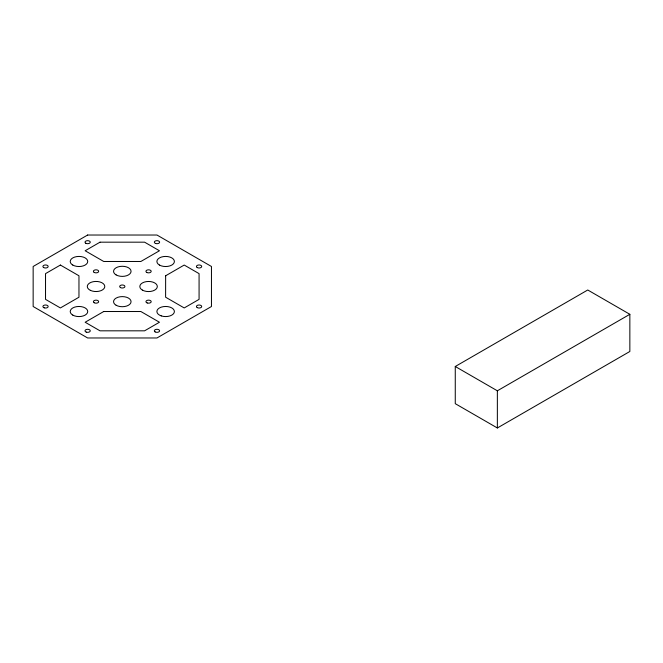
<?xml version="1.0" encoding="UTF-8"?>
<svg xmlns="http://www.w3.org/2000/svg" width="663" height="663" viewBox="0 0 663 663"><rect width="100%" height="100%" fill="white"/><g stroke="black" fill="none" stroke-linecap="round" stroke-linejoin="round"><path stroke-width="0.99" d="M455.266 366.49L587.75 289.996L629.85 314.303L629.85 351.481L497.358 427.975L455.266 403.668L455.266 366.49L497.358 390.797L629.85 314.303M497.358 390.797L497.358 427.975M165.642 275.775L165.609 297.206L184.215 307.947L199.074 299.369L199.074 273.628L184.215 265.051L165.642 275.775M87.632 235.025L33.15 266.485L33.15 306.513L87.632 337.973L156.974 337.973L211.456 306.513L211.456 266.485L156.974 235.025L87.632 235.025M60.391 265.051L45.532 273.628L45.532 299.369L60.391 307.947L78.963 297.223L78.963 275.775L60.391 265.051M100.014 242.177L85.154 250.755L103.726 261.479L140.871 261.479L159.452 250.755L144.592 242.177L100.014 242.177M103.726 311.519L85.154 322.243L100.014 330.82L144.592 330.82L159.452 322.243L140.871 311.519L103.726 311.519M72.773 265.051A8.752 5.055 0 0 0 87.425 262.788A8.752 5.055 0 0 0 76.701 256.598A8.752 5.055 0 0 0 72.773 265.051M159.452 265.051A8.752 5.055 0 0 0 174.096 262.788A8.752 5.055 0 0 0 163.371 256.598A8.752 5.055 0 0 0 159.452 265.051M161.258 315.895A8.752 5.055 0 0 0 174.394 311.519A8.752 5.055 0 0 0 161.258 307.143A8.752 5.055 0 0 0 161.258 315.895M72.773 315.091A8.752 5.055 0 0 0 87.425 312.828A8.752 5.055 0 0 0 76.701 306.637A8.752 5.055 0 0 0 72.773 315.091M85.776 243.246A2.627 1.517 0 0 0 90.168 242.567A2.627 1.517 0 0 0 86.952 240.71A2.627 1.517 0 0 0 85.776 243.246M43.675 267.554A2.627 1.517 0 0 0 48.068 266.874A2.627 1.517 0 0 0 44.852 265.018A2.627 1.517 0 0 0 43.675 267.554M44.222 307.831A2.627 1.517 0 0 0 48.159 306.513A2.627 1.517 0 0 0 44.222 305.204A2.627 1.517 0 0 0 44.222 307.831M86.314 332.138A2.627 1.517 0 0 0 90.259 330.82A2.627 1.517 0 0 0 86.314 329.511A2.627 1.517 0 0 0 86.314 332.138M197.209 307.591A2.627 1.517 0 0 0 201.61 306.911A2.627 1.517 0 0 0 198.394 305.055A2.627 1.517 0 0 0 197.209 307.591M197.209 267.554A2.627 1.517 0 0 0 201.61 266.874A2.627 1.517 0 0 0 198.394 265.018A2.627 1.517 0 0 0 197.209 267.554M155.656 243.487A2.627 1.517 0 0 0 159.601 242.177A2.627 1.517 0 0 0 155.656 240.86A2.627 1.517 0 0 0 155.656 243.487M155.117 331.898A2.627 1.517 0 0 0 159.51 331.21A2.627 1.517 0 0 0 156.294 329.354A2.627 1.517 0 0 0 155.117 331.898M120.442 287.568A2.627 1.517 0 0 0 124.835 286.888A2.627 1.517 0 0 0 121.619 285.032A2.627 1.517 0 0 0 120.442 287.568M94.179 272.41A2.627 1.517 0 0 0 98.572 271.731A2.627 1.517 0 0 0 95.356 269.866A2.627 1.517 0 0 0 94.179 272.41M146.714 272.41A2.627 1.517 0 0 0 151.106 271.731A2.627 1.517 0 0 0 147.89 269.866A2.627 1.517 0 0 0 146.714 272.41M147.252 302.974A2.627 1.517 0 0 0 151.197 301.665A2.627 1.517 0 0 0 147.252 300.347A2.627 1.517 0 0 0 147.252 302.974M94.179 302.734A2.627 1.517 0 0 0 98.572 302.055A2.627 1.517 0 0 0 95.356 300.198A2.627 1.517 0 0 0 94.179 302.734M90.325 290.319A8.752 5.055 0 0 0 104.638 287.427A8.752 5.055 0 0 0 93.143 281.717A8.752 5.055 0 0 0 90.325 290.319M142.379 290.087A8.752 5.055 0 0 0 157.023 287.825A8.752 5.055 0 0 0 146.299 281.634A8.752 5.055 0 0 0 142.379 290.087M116.108 274.905A8.752 5.055 0 0 0 130.76 272.642A8.752 5.055 0 0 0 120.036 266.451A8.752 5.055 0 0 0 116.108 274.905M116.108 305.237A8.752 5.055 0 0 0 130.76 302.974A8.752 5.055 0 0 0 120.036 296.784A8.752 5.055 0 0 0 116.108 305.237"/></g></svg>
